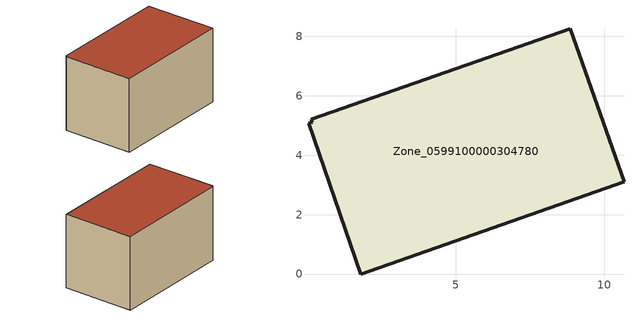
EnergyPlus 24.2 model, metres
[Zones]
Zone_0599100000304780
 floor ground (C_G): 0.04,5.07 0.15,5.11 0.12,5.21 8.85,8.25 10.66,3.1 1.8,0 z0
 wall outside (C_F): 10.66,3.1 8.85,8.25 0.12,5.21 0.15,5.11 0.04,5.07 1.8,0 10.66,3.1 z0:5.6
 roof outside (C_R): 0.15,5.11 0.04,5.07 1.8,0 10.66,3.1 8.85,8.25 0.12,5.21 z5.6
[BUILDING]
Pand.0599100000304780: North Axis=0; Terrain=City; Loads Convergence Tolerance Value=0.04; Temperature Convergence Tolerance Value=0.4; Solar Distribution=FullExterior; Maximum Number of Warmup Days=25; Minimum Number of Warmup Days=1
[Site:Location]
Rotterdam.The.Hague.AP_ZH_NLD Design_Conditions: Latitude=51.96; Longitude=4.45; Time Zone=1; Elevation=-4.5
[SITE:GROUNDTEMPERATURE:BUILDINGSURFACE]
18, 18, 18, 18, 18, 18, 18, 18, 18, 18, 18, 18
[MATERIAL] Thermal Absorptance=0.9; Solar Absorptance=0.7; Visible Absorptance=0.7
Name | Roughness | Thickness | Conductivity | Density | Specific Heat
G.TI.1946-1964 | MediumSmooth | 0.15 | 1 | 540 | 1210
F.TI.1946-1964 | Rough | 0.3 | 0.857143 | 1920 | 840
R.TI.1946-1964 | MediumRough | 0.2 | 0.277778 | 1500 | 1000
[CONSTRUCTION]
C_G: G.TI.1946-1964
C_F: F.TI.1946-1964
C_R: R.TI.1946-1964
[ZONE]
Zone_0599100000304780: Type=1; Multiplier=1; Ceiling Height=Autocalculate; Volume=Autocalculate; Floor Area=autocalculate; Part of Total Floor Area=Yes
[ZONEINFILTRATION:DESIGNFLOWRATE]
Infil_Zone_0599100000304780: Zone or ZoneList or Space or SpaceList=Zone_0599100000304780; Schedule=AlwaysOn; Design Flow Rate Calculation Method=Flow/Area; Flow Rate per Floor Area=0.003; Constant Term Coefficient=1; Temperature Term Coefficient=0; Velocity Term Coefficient=0; Velocity Squared Term Coefficient=0
[HVACTEMPLATE:ZONE:IDEALLOADSAIRSYSTEM]
Zone_0599100000304780: Maximum Heating Supply Air Temperature=50; Minimum Cooling Supply Air Temperature=13; Maximum Heating Supply Air Humidity Ratio=0.0156; Minimum Cooling Supply Air Humidity Ratio=0.0077; Heating Limit=NoLimit; Cooling Limit=NoLimit; Dehumidification Control Type=ConstantSensibleHeatRatio; Cooling Sensible Heat Ratio=0.7; Dehumidification Setpoint=60; Humidification Control Type=None; Humidification Setpoint=30; Outdoor Air Method=None; Outdoor Air Flow Rate per Person=0.00944; Outdoor Air Flow Rate per Zone Floor Area=0; Outdoor Air Flow Rate per Zone=0; Demand Controlled Ventilation Type=None; Outdoor Air Economizer Type=NoEconomizer; Heat Recovery Type=None; Sensible Heat Recovery Effectiveness=0.7; Latent Heat Recovery Effectiveness=0.65
[ZONECONTROL:THERMOSTAT]
ThermostatControl_Zone_0599100000304780: Zone or ZoneList=Zone_0599100000304780; Control Type Schedule=DualSetpointControlType; Control 1=Thermostat_Zone_0599100000304780; Temperature Difference Between Cutout And Setpoint=0
[THERMOSTATSETPOINT:DUALSETPOINT]
Thermostat_Zone_0599100000304780: Heating Setpoint Temperature Schedule=HeatingSetpoint_Zone_0599100000304780; Cooling Setpoint Temperature Schedule=CoolingSetpoint_Zone_0599100000304780
[SCHEDULE:COMPACT]
HeatingSetpoint_Zone_0599100000304780: Through: 12/31, For: AllDays, Until: 24:00, 21
CoolingSetpoint_Zone_0599100000304780: Through: 12/31, For: AllDays, Until: 24:00, 24
DualSetpointControlType: Through: 12/31, For: AllDays, Until: 24:00, 4
AlwaysOn: Through: 12/31, For: AllDays, Until: 24:00, 1
